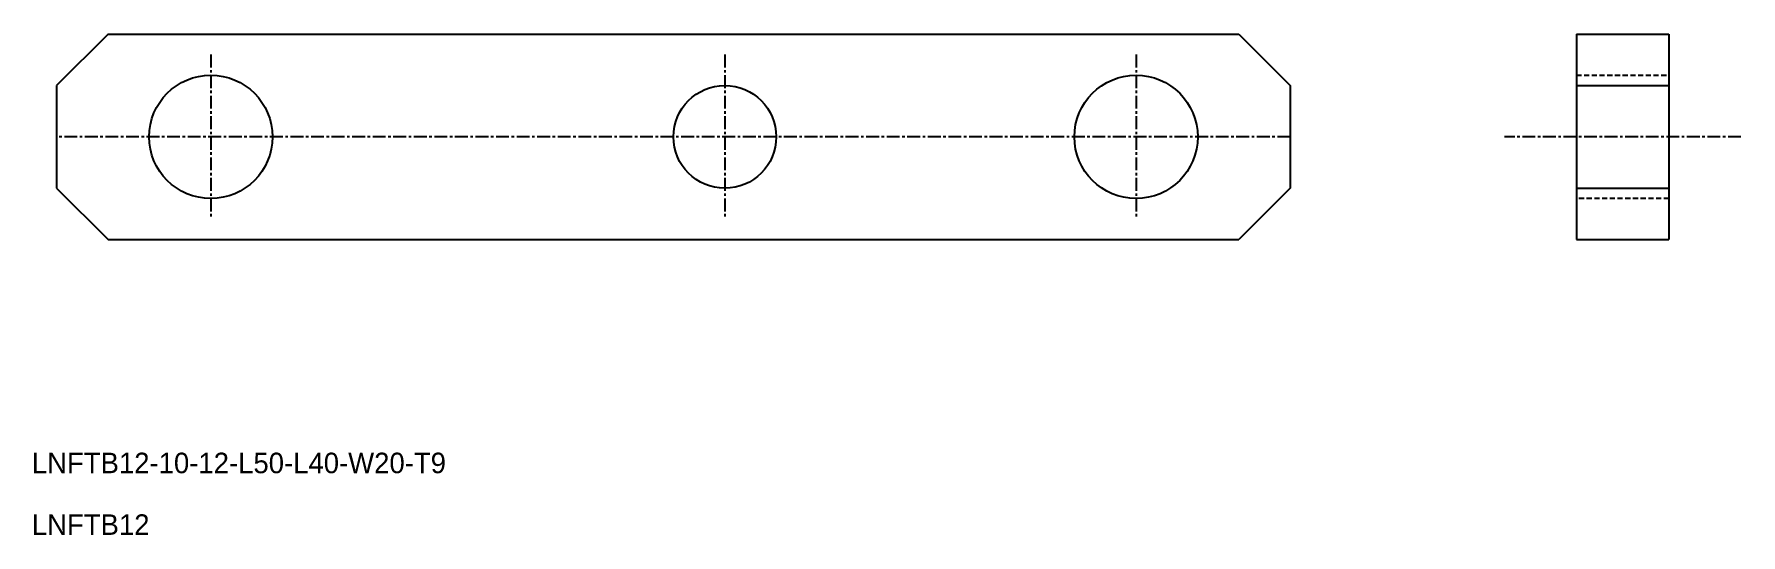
# Model space of a CAD drawing. Extents: x 265 to 431, y 31 to 80.
import ezdxf

# ---------------------------------------------------------------- set-up
doc = ezdxf.new("R2010")
doc.units = 0
doc.linetypes.add('CENTER', pattern=[2, 1.25, -0.25, 0.25, -0.25])
doc.linetypes.add('DASHED', pattern=[0.75, 0.5, -0.25])
doc.layers.get('0').update_dxf_attribs({"linetype": 'CONTINUOUS'})
doc.layers.add('CENTER', color=1, linetype='CENTER')

msp = doc.modelspace()

# ---------------------------------------------------------------- linework, layer by layer
at = {"color": 7, "linetype": 'CONTINUOUS'}
for p, q in [((271.93, 79.64), (266.93, 74.64)), ((271.93, 79.64), (381.93, 79.64)), ((381.93, 79.64), (386.93, 74.64)), ((414.76, 79.64), (414.76, 59.64)), ((414.76, 79.64), (423.76, 79.64)), ((423.76, 79.64), (423.76, 59.64)), ((266.93, 74.64), (266.93, 64.64)), ((386.93, 74.64), (386.93, 64.64)), ((414.76, 74.64), (423.76, 74.64)), ((266.93, 64.64), (271.93, 59.64)), ((386.93, 64.64), (381.93, 59.64)), ((414.76, 64.64), (423.76, 64.64)), ((271.93, 59.64), (381.93, 59.64)), ((414.76, 59.64), (423.76, 59.64))]:
    msp.add_line(p, q, dxfattribs=at)
at = {"color": 3, "linetype": 'DASHED'}
for p, q in [((414.76, 75.64), (423.76, 75.64)), ((423.76, 63.64), (414.76, 63.64))]:
    msp.add_line(p, q, dxfattribs=at)
at = {"color": 7, "linetype": 'CONTINUOUS'}
for centre, radius in [((281.93, 69.64), 6), ((371.93, 69.64), 6), ((331.93, 69.64), 5)]:
    msp.add_circle(centre, radius, dxfattribs=at)
at = {"layer": 'CENTER', "color": 1, "linetype": 'CENTER'}
for p, q in [((281.93, 77.64), (281.93, 61.64)), ((331.93, 77.64), (331.93, 61.64)), ((371.93, 77.64), (371.93, 61.64)), ((386.93, 69.64), (266.93, 69.64)), ((430.76, 69.64), (407.76, 69.64))]:
    msp.add_line(p, q, dxfattribs=at)

# ---------------------------------------------------------------- texts
at = {"color": 7, "linetype": 'CONTINUOUS'}
for s, p in [('LNFTB12-10-12-L50-L40-W20-T9', (264.52, 36.91)), ('LNFTB12', (264.52, 30.91))]:
    msp.add_text(s, height=2, dxfattribs=at).set_placement(p)

doc.saveas('drawing.dxf')
